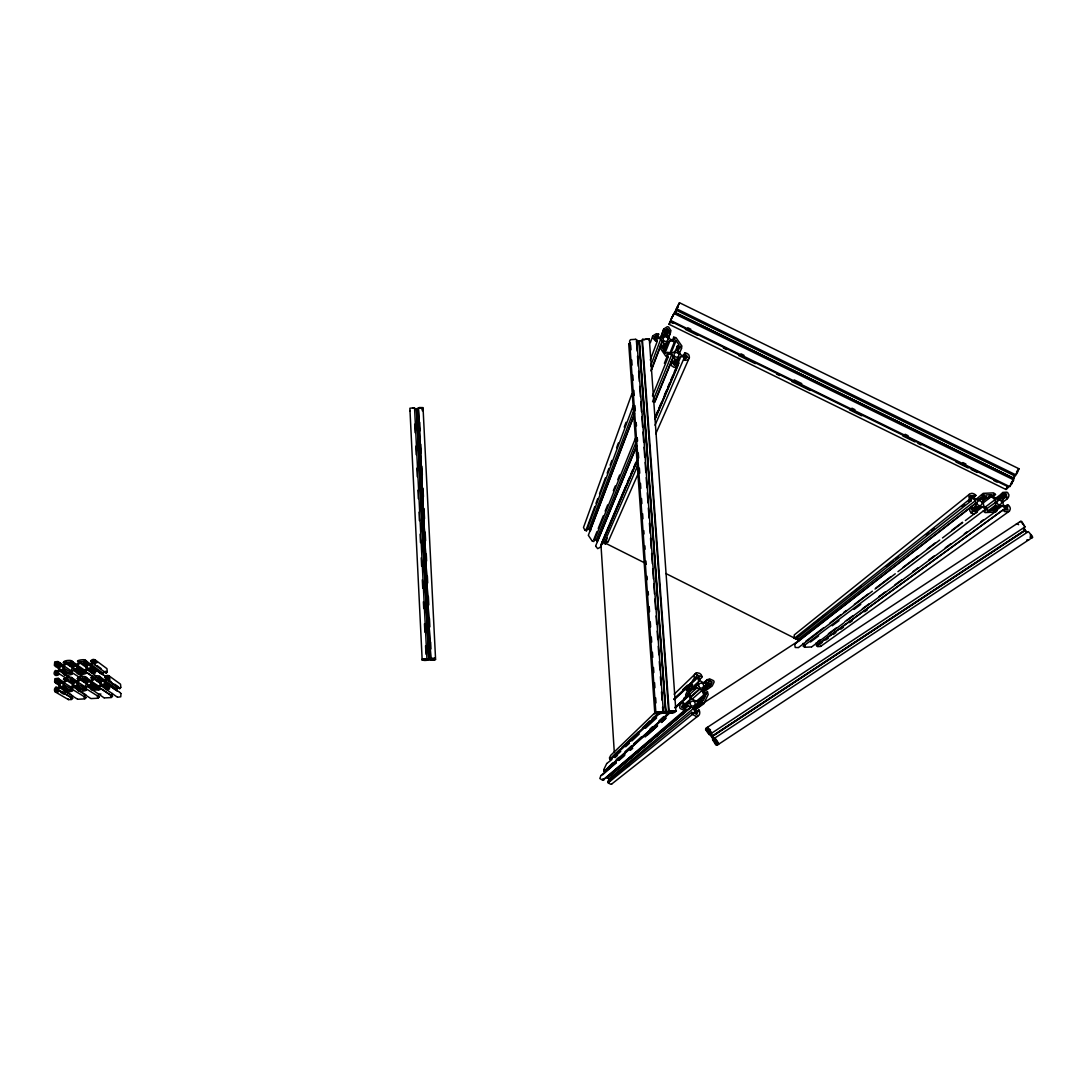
<?xml version="1.0" encoding="UTF-8"?>
<svg xmlns="http://www.w3.org/2000/svg" width="1087" height="1087" viewBox="0 0 1087 1087"><rect width="100%" height="100%" fill="white"/><g stroke="black" fill="none" stroke-linecap="round" stroke-linejoin="round"><path stroke-width="1.5" d="M654.809 713.357L628.721 343.709M631.914 393.671L583.502 527.494L584.942 530.307M675.897 711.346L649.319 338.981L642.39 339.457L644.768 339.796M670.068 322.2L670.883 320.556L1008.315 485.943L1007.663 487.329C1010.299 485.318 1004.755 491.691 1006.29 488.539M1017.405 471.242L1017.432 471.799M673.315 314.659L673.981 313.491L1013.668 479.843L1009.823 486.663M425.669 660.448L422.177 660.176L409.881 408.25L413.291 407.842M1009.782 486.609L1011.712 481.894M652.445 395.94L668.288 356.767L666.847 354.702L668.179 353.873L671.766 354.607L674.878 359.077L674.198 362.528L672.88 363.371C670.638 357.908 670.04 366.55 673.084 366.659A1.467 1.4 16.3 0 0 675.109 367.08L678.179 365.096L678.696 362.868L654.741 419.093M677.473 345.924L676.603 350.327L672.038 353.234L667.445 352.283L665.869 353.289L662.921 349.049L664.497 348.044L665.366 343.641L667.54 342.025L669.932 340.747L674.524 341.685L676.087 340.679L679.049 344.919L677.473 345.924L674.891 352.188M668.057 338.995L670.516 332.69L669.089 330.638L667.771 331.481L667.092 334.918L670.203 339.375L673.791 340.109L675.109 339.266L673.682 337.215L675.992 337.649L681.889 346.006L681.467 348.383L680.041 346.332L678.723 347.174L678.043 350.625L679.429 352.962L681.155 355.096L684.756 355.829L686.074 354.987C681.712 350.911 690.096 353.669 689.158 356.427A1.467 1.4 16.7 0 1 688.778 358.37C688.506 361.142 680.082 360.748 685.381 358.493L684.484 357.202L680.883 356.468L678.764 357.813L675.801 364.267M668.152 338.94L671.005 330.638L668.899 327.377A1.454 1.4 14.7 0 0 666.875 326.97L663.749 329.021L660.91 337.473M650.271 360.014L657.35 341.046L655.923 338.995L657.241 338.152L660.828 338.886L663.94 343.343L663.247 346.794L661.929 347.623L660.502 345.571L660.054 347.881L665.815 356.21L668.288 356.767M663.355 331.236L665.448 329.904L666.345 331.182L665.665 334.619L661.1 337.513L657.513 336.78L656.616 335.503L658.722 334.171L657.486 337.255M588.38 535.198L634.563 413.59M595.649 545.946L636.615 445.887M600.567 546.965L636.099 462.831L600.798 545.565M95.507 663.301L94.324 664.524L94.297 662.744L93.169 662.798L91.376 664.7L91.267 666.63L101.988 674.32M1006.018 489.53L669.076 324.306L669.497 323.179M648.939 340.068L649.319 338.981M677.337 307.077L676.427 308.722L1015.992 474.924L1017.201 472.994L1019.022 468.782L679.47 302.716L679.035 303.884M650.352 342.69L652.662 336.318M654.591 339.226C656.317 331.209 656.901 341.277 654.456 336.875L655.76 336.046M655.447 338.655L656.616 335.503M594.806 506.515L586.559 528.744L588.964 529.247L590.064 530.877L634.169 415.302M595.989 503.335L597.755 498.566M599.521 493.811L605.405 477.927M607.171 473.158L608.937 468.388M610.12 465.222L611.886 460.453M616.601 447.749L618.367 442.98M624.251 427.096L626.017 422.327M656.059 341.332L657.241 338.152M585.186 530.47L586.559 530.755L633.178 405.845M660.706 337.119L663.681 329.184M588.964 529.247L633.286 411.864M650.651 365.857L660.828 338.886M662.445 337.826L665.448 329.904M650.855 370.884L662.268 340.965M663.301 337.283L665.706 330.937M664.198 336.114L666.005 331.358M651.629 369.716L662.54 341.019M664.537 335.924L666.345 331.182M670.475 321.141L670.19 321.901L673.22 323.382M671.521 318.396L672.405 316.575M669.103 324.293L671.209 319.986M672.636 316.697L672.853 315.678M673.967 313.518L671.413 318.708M666.684 334.551L668.505 329.809L667.622 328.532L666.317 329.361L668.505 329.809M674.538 313.613L675.013 312.811M675.584 311.181L676.223 309.51M676.413 308.749L679.457 302.729M675.842 310.964L673.709 314.795M676.793 309.224L677.935 306.765L676.1 310.556L677.052 308.844M678.356 305.175L678.247 305.298M662.105 348.071L663.94 343.343M666.644 336.97L669.089 330.638M663.532 348.356L665.366 343.641M663.26 351.196L664.497 348.044M663.777 351.753L667.54 342.025M664.103 351.549L667.812 342.079M664.972 353.289L669.932 340.747M672.418 340.367L673.763 337.16M596.967 531.625L593.815 539.478L596.233 539.981L597.334 541.625L636.724 445.955M598.23 528.472L603.271 515.89M605.16 511.175L607.687 504.884M613.353 490.726L615.242 485.998M617.769 479.707L619.658 474.992M664.388 363.303L668.179 353.873M592.456 541.217L593.828 541.503L635.501 438.156M669.47 354.213L674.524 341.685M671.005 353.234L676.087 340.679M596.233 539.981L635.922 442.586M652.567 401.742L671.766 354.607M654.537 402.081L673.22 356.685M654.727 402.367L673.492 356.74M677.418 350.299L678.723 347.174M677.432 352.596L680.041 346.332M672.935 363.751L674.878 359.077M678.927 354.579L681.549 348.329M605.636 543.84L607.946 541.34M602.986 539.695L626.098 485.345M627.416 482.248L629.4 477.587M630.718 474.475L632.702 469.829M634.02 466.717L635.99 462.057M655.801 415.479L657.784 410.818M659.102 407.707L661.086 403.046M664.374 395.288L666.358 390.627M667.676 387.529L669.66 382.869M670.978 379.757L672.962 375.097M674.28 371.999L676.263 367.338M677.581 364.227L680.883 356.468M654.687 419.025L678.641 362.786L676.535 364.118L675.638 362.827L676.318 359.376L678.764 357.813M600.54 547.046L637.743 459.883M655.026 419.419L678.274 364.947M683.302 356.033L684.715 352.881M637.593 465.766L603.924 543.554L605.337 543.894M655.04 425.221L684.484 357.202M605.337 542.63L607.361 537.997M685.299 358.941L686.658 355.829L687.555 357.107L686.237 357.949L686.658 355.829M607.959 542.182L638.015 474.027M655.787 433.74L689.267 357.84M669.551 323.056L670.434 321.236L1008.342 486.867M678.967 304.047L678.098 305.868M603.72 769.773L606.723 763.536M609.494 757.802L610.785 755.275L654.646 713.018M1012.445 480.767L1016.535 473.076M1016.671 472.41L1017.323 471.011L1016.576 471.595M1013.668 479.843L1012.119 482.451M684.144 706.047L689.185 701.645L690.313 699.267L689.036 695.694L687.541 694.96L683.791 698.37M692.433 680.516L696.088 677.052L697.569 677.785L698.859 681.345L696.441 686.427L692.881 687.623L691.386 686.889L692.501 684.552L686.223 690.272M686.468 709.743L684.443 710.422L602.864 780.208L686.468 709.743L684.131 708.479L684.837 706.998L688.397 705.803L693.574 708.344L694.865 711.931L694.158 713.412L691.78 712.243L607.728 781.417L608.177 782.844L692.46 714.376L691.726 712.338M699.648 679.185C704.186 677.514 701.156 672.907 697.732 672.894A1.522 1.481 38.9 0 0 695.721 673.56C692.704 674.185 694.661 682.962 696.088 677.052M703.547 682.962L709.417 678.791L713.181 680.476A1.522 1.481 40 0 1 713.914 682.487L712.216 685.951L703.452 692.256M694.851 710.001L701.36 704.648L702.474 702.297L700.979 701.563L697.419 702.759L696.02 705.232L695.001 707.868L696.278 711.455L697.772 712.189C699.172 706.183 701.224 715.205 698.139 715.694A1.522 1.495 43.4 0 1 696.128 716.374L692.473 714.417M709.988 686.753L710.993 684.362L709.512 683.628L705.952 684.824L703.534 689.919L704.824 693.492L706.319 694.226L707.433 691.875L708.208 694.484L703.751 703.832L694.946 710.042M707.311 679.579L709.689 680.747L708.996 682.215L705.436 683.397L702.773 682.323L700.273 680.87L698.995 677.31L699.688 675.842L702.066 676.997M705.545 695.829L703.248 700.68L701.455 699.811L696.903 701.332L694.24 700.245L691.74 698.792L690.096 694.226L688.316 693.343L690.625 688.506L692.405 689.375L696.944 687.854L702.12 690.394L703.765 694.96L705.545 695.829L700.408 700.164M711.455 683.397L712.148 681.943L710.667 681.223L711.455 683.397L703.805 690.055M675.217 707.42L686.427 697.311L687.541 694.96M1014.714 475.929L675.897 310.067L672.106 317.35M675.883 310.406L677.663 306.52M607.701 781.485L609.304 782.205M600.948 775.52L599.834 778.509L602.565 780.194M603.72 770.058L604.25 771.444L612.511 763.074M609.481 758.087L610.024 759.473L615.65 753.291M604.223 779.759L602.674 778.903M671.78 317.635L670.57 320.38L671.114 319.469M676.712 309.51L675.095 312.662M1012.595 479.788L1013.627 477.003M611.927 783.727L610.84 784.27L608.38 783.088M675.013 312.363L676.399 309.781M983.327 502.819L983.64 505.754L987.322 508.879L987.512 510.768L992.825 510.51L992.621 508.607L995.624 505.17L995.529 502.425L995.04 499.694L991.358 496.582L991.167 494.694L985.868 494.952L986.072 496.841L983.069 500.278L983.327 502.819L991.358 496.582M817.546 646.534L816.459 645.515L1002.839 510.116L1005.393 509.885L1005.23 508.308L1002.35 505.863L996.765 506.134L994.428 508.838L994.591 510.414L997.159 510.292L995.692 512.045L985.148 512.616L983.178 510.985L985.746 510.849L985.583 509.273L982.702 506.827L979.89 506.773L977.131 507.113L974.781 509.803L974.944 511.393C980.705 509.885 974.183 515.618 972.172 513.268A1.508 1.427 33.6 0 1 970.542 511.895C967.865 510.333 972.688 503.023 972.023 508.906L973.626 508.825L975.977 506.134L975.406 500.659L972.539 498.226L970.922 498.308L971.18 500.822L795.439 639.305M997.486 501.392L1003.885 495.658L1003.722 494.082L1001.154 494.205L995.774 498.172M1001.154 494.205L1002.69 492.411L1006.48 492.194A1.508 1.413 33.4 0 1 1008.111 493.566C1010.788 495.128 1005.991 502.425 1006.644 496.542L1005.04 496.623L1002.703 499.313L1002.785 502.058L1003.274 504.789L1006.168 507.221L1007.771 507.153C1005.883 501.406 1012.051 507.955 1009.85 509.952A1.508 1.427 34.1 0 1 1008.532 511.474L1004.809 511.651L1002.839 510.116M976.18 499.259L983.191 493.349L993.64 492.873L995.502 494.476L992.798 496.433M981.534 495.169L984.102 495.047L984.265 496.623L981.928 499.313L979.156 499.64L976.343 499.585L973.476 497.153L973.313 495.577C979.21 496.392 971.914 491.623 970.188 493.987A1.508 1.427 32.8 0 0 968.87 495.495L969.278 499.218L971.18 500.822M798.632 647.472L872.358 591.179M811.772 646.819L844.11 622.715M795.752 643.069L794.774 644.115L975.895 503.39M98.197 698.099L99.189 697.052L97.45 697.066L97.436 695.993L99.175 694.145L100.928 694.049M112.45 693.479L110.738 696.4M120.752 687.582L119.692 688.628L108.36 680.598L108.32 678.804L105.398 680.775L105.303 682.718L116.88 690.816L116.839 688.805L118.565 686.957L114.774 684.266M111.485 697.433L112.477 696.387L99.066 687.514L100.86 685.598L102.667 685.517L106.784 688.125M72.612 695.476L70.872 697.324L70.886 698.411L72.625 698.316L71.633 699.444M93.55 679.579C86.607 676.44 97.382 674.932 99.379 676.196M90.914 677.84L92.708 677.758L92.721 678.872L90.928 680.775L87.028 680.978L85.166 679.253L85.153 678.125L86.946 678.043L90.955 680.679M78.672 690.884C79.365 692.283 90.343 690.15 85.329 689.321L87.109 686.291L88.93 686.196L92.925 688.818L91.009 686.101L88.93 686.196M96.729 689.28L91.729 685.34L91.661 681.467L93.958 679.022L93.944 677.69L97.653 677.5L102.844 681.128M103.306 675.272L103.265 673.261L105.004 671.426L106.091 671.372L106.118 673.084L107.178 672.038M84.922 698.778L85.914 697.718L84.175 697.732L84.147 696.658L85.887 694.81L83.101 693.071M104.542 680L100.683 677.35L98.89 677.446L100.765 680.285L102.721 680.326L104.665 680.082L106.431 677.065C102.26 677.649 107.749 674.049 109.108 675.91L120.508 684.185L120.861 687.283M102.667 685.517L104.76 685.408L107.3 687.161M112.477 696.319L100.874 688.547L99.651 689.824L92.422 690.191M54.513 665.475L55.641 666.453L55.614 664.673L56.741 664.619L58.589 666.345L58.644 670.203L55.709 672.16C56.103 667.948 52.719 673.682 54.73 674.878C56.116 676.916 61.742 673.478 57.597 673.913L59.377 670.883L61.198 670.801L66.361 674.144M66.239 663.641L63.943 666.073L63.82 668.016L66.389 673.464L70.084 673.288L72.476 667.581L69.921 662.132L66.225 662.309L66.239 663.641L73.889 668.804M61.198 670.801L63.277 670.693L65.845 672.364M56.932 679.918L55.831 680.707L55.817 679.606L56.932 679.552L63.467 683.587M58.834 688.9C56.048 684.47 52.883 689.647 55.26 691.93L68.413 699.593L71.348 699.566M66.293 680.951C58.97 678.016 69.758 676.182 71.905 677.568M64.758 674.782C65.247 676.182 76.362 674.049 71.321 673.22L73.114 670.203L74.921 670.108L80.452 673.831M82.816 673.301L77.721 669.252L77.666 665.38L79.962 662.961L79.935 661.63L83.645 661.439L87.694 664.334M74.921 670.108L77 670.013L79.759 671.875M57.815 689.579L72.625 698.384L59.622 690.612L57.828 690.707L57.815 689.579L59.608 687.677L61.429 687.582L66.008 690.177M64.187 682.84L66.484 680.408L66.47 679.062L70.179 678.886L72.734 684.348L70.342 690.068L66.633 690.259L66.606 688.927L64.242 686.712L64.187 682.84L72.734 688.153M61.429 687.582L63.522 687.473L66.375 689.212M93.265 662.948C88.047 661.806 92.436 658.138 95.085 659.85L106.947 668.654L107.287 671.752M79.922 680.258C72.788 677.228 83.577 675.557 85.642 676.888M78.481 674.089C78.943 675.475 90.139 673.315 85.058 672.527L86.838 669.51L88.645 669.429L92.64 672.228M88.645 669.429L92.911 672.214M64.921 691.577C65.573 692.949 76.633 690.802 71.579 690.014L73.359 686.984L75.18 686.889L79.609 689.484M77.924 682.147L80.221 679.715L80.207 678.383L83.916 678.193L86.484 683.655L84.093 689.389L80.384 689.566L80.356 688.234L77.992 686.033L77.924 682.147L86.172 687.473M75.18 686.889L77.272 686.794L80.017 688.533M55.6 663.953L56.701 662.785L55.586 662.839L55.6 663.953L59.527 666.521M65.763 664.116C58.97 661.005 69.785 659.605 71.647 660.814M1016.005 524.45L1017.092 523.689M969.319 494.327L794.271 634.917L794.149 638.096M674.144 694.226L696.074 673.098M656.249 713.615L656.82 713.072L654.972 713.317M658.029 711.917L655.977 712.406M616.302 752.788L619.97 749.323M621.737 747.516L635.148 734.812M635.868 734.255L638.314 731.945M642.458 727.869L649.768 720.939M652.214 718.629L654.646 716.319M682.677 689.756L687.555 685.136M657.866 713.534L656.426 713.452M659.592 711.89L657.839 712.094L661.738 712.257L656.534 713.344M712.556 739.581L715.83 744.935L717.053 745.274L1032.541 537.372L1032.324 536.19L1028.343 531.611L714.2 738.44L709.825 731.143L711.537 733.195L710.694 731.415L707.922 727.42L707.039 727.502M609.956 759.446L657.948 714.159M673.954 699.077L694.878 679.334M610.024 759.473L659.265 713.045M660.733 711.781L671.78 711.224M674.035 699.118L694.973 679.389M659.564 713.48L611.764 758.4L610.772 757.911M674.28 699.661L697.569 677.785M612.008 759.433L606.94 763.346M614.481 757.136L620.731 751.402M625.609 746.755L629.4 743.331M631.792 740.994L639.224 734.078M645.406 728.317L656.616 717.977M614.997 757.639L617.457 755.356M688.125 690.802L690.625 688.506M691.468 688.153L698.859 681.345M692.759 688.261L697.732 683.709M692.582 688.615L697.569 684.063M692.854 688.533L697.827 683.981M687.46 693.9L692.405 689.375M616.261 759.664L618.761 757.394M625.011 751.715L631.275 746.049M633.775 743.78L641.276 736.959M650.026 729.01L652.526 726.741M658.776 721.075L663.777 716.523M666.277 714.254L668.777 711.985M604.195 771.417L668.899 712.99M675.122 707.365L686.332 697.256L685.652 694.688L690.082 685.421L692.405 684.497M604.25 771.444L668.994 713.031M689.389 694.675L696.944 687.854M670.163 712.664L605.989 770.37L605.011 769.881M675.19 708.14L689.036 695.694M703.588 682.867L707.365 679.484M670.951 712.868L672.758 712.624M672.853 711.17L674.293 711.265M602.524 774.882L616.288 762.626L601.179 775.33M618.788 760.397L625.039 754.826M632.552 748.128L630.052 750.356L632.634 748.169M645.067 736.986L657.581 725.844L647.648 734.798M666.331 718.045L661.331 722.502L665.176 719.2M618.856 760.424L623.87 755.968M672.568 712.787L674.633 712.325M674.483 711.088L673.858 711.645L675.747 711.387M690.571 696.835L699.349 689.022M690.938 697.012L699.715 689.212M705.898 684.103L709.689 680.747M674.755 712.352L667.282 713.058L669.008 713.154M703.425 687.066L705.952 684.824M682.731 705.952L690.313 699.267M702.311 689.403L704.824 687.188M702.134 689.756L704.661 687.555M691.984 699.254L702.12 690.394M703.18 689.172L709.512 683.628M683.9 706.468L689.185 701.645M703.33 689.824L709.689 684.266M703.357 690.992L710.993 684.362M684.579 709.091L688.397 705.803M696.115 701.468L703.765 694.96M704.838 694.077L707.433 691.875M704.933 694.131L707.528 691.93M690.802 706.985L607.103 777.912L691.074 706.89M607.293 777.844L691.169 707.161M701.169 698.574L706.319 694.226M693.533 707.664L696.128 705.49M695.789 705.911L700.979 701.563M607.361 778.034L608.937 778.822L693.574 708.344M696.781 706.047L700.667 702.827M694.634 708.792L702.474 702.297M626.791 767.354L629.414 765.234M692.242 714.064L694.865 711.931M696.278 711.958L698.995 709.893M969.604 497.737C975.188 491.745 970.637 500.767 970.664 495.699L972.254 495.618M970.664 497.683L973.313 495.577M794.284 638.368L969.441 499.436M975.868 495.346L973.218 497.438L975.868 495.441M813.592 623.938L825.509 614.508M850.673 594.603L861.271 586.219M886.435 566.313L893.066 561.082M895.715 558.99L898.365 556.884M926.178 534.886L928.828 532.793M931.477 530.701L934.127 528.608M961.941 506.61L964.59 504.504M968.558 501.365L972.539 498.226M611.587 784.121L697.786 716.17M975.678 503.199L798.415 640.909L798.266 639.197L975.406 500.659M977.43 500.237L984.102 495.047M1017.853 469.625L1019.022 468.782M980.515 499.11L983.191 497.031M980.27 499.721L984.265 496.623M983.395 498.919L986.072 496.841M971.941 509.246L975.977 506.134M981.778 501.922L991.167 494.694M974.428 509.178L977.131 507.113M987.553 498.743L990.243 496.677M971.153 512.969L973.83 510.917L972.118 509.952L972.281 511.515L973.83 510.917M974.346 511.08L979.89 506.773M974.74 511.067L980.107 506.963M805.766 641.316L823.321 627.973M830.074 622.837L840.876 614.631M843.58 612.579L846.284 610.527M854.382 604.358L867.888 594.1M876 587.931L890.851 576.64M903.012 567.4L917.876 556.109M927.32 548.921L935.431 542.766M951.641 530.442L962.443 522.236M975.949 511.963L982.702 506.827M875.035 589.045L895.267 573.787M897.957 571.653L939.766 540.022M942.456 537.97L962.688 522.616M965.378 520.578L977.512 511.366M817.845 646.629L820.508 646.466L821.147 645.488M984.238 507.86L995.04 499.694M996.969 499.178L1003.722 494.082M999.361 498.104L1004.768 494.028L1006.372 493.946L1006.535 495.509L1004.768 494.028M804.421 647.186L803.334 646.181L985.583 509.273M999.415 498.62L1004.836 494.544M998.477 499.721L1003.885 495.658M985.855 509.327L995.529 502.425M810.481 642.023L818.633 635.922M832.221 625.759L839.015 620.677M853.961 609.481L860.755 604.399M1002.323 498.648L1005.04 496.623M1001.209 500.604L1006.644 496.542M987.512 511.216L995.624 505.17M988.559 511.637L992.621 508.607M994.061 508.145L996.765 506.134M1002.839 502.085L1007.024 499.055M993.912 510.034L999.537 505.808M994.306 510.02L999.755 505.985M817.546 641.71L820.264 639.713M828.416 633.721L836.569 627.729M844.721 621.737L852.874 615.745M862.385 608.747L869.179 603.761M878.69 596.763L885.484 591.776M894.995 584.779L901.789 579.779M912.659 571.789L918.094 567.794M928.964 559.805L934.399 555.81M945.269 547.821L950.717 543.826M964.305 533.839L967.022 531.842M980.61 521.842L983.327 519.844M994.197 511.855L1002.35 505.863M846.841 620.636L997.173 510.387M1004.768 506.637L1007.608 504.626M1005.23 508.308L816.459 645.515L818.185 645.433L822.275 642.471M825.699 640.094L828.43 638.11M833.213 634.55L835.944 632.566M840.754 629.196L843.498 627.213M849.613 622.674L852.344 620.704M864.641 611.791L867.372 609.821M820.726 646.357L1009.252 511.243M1019.851 521.801L1021.848 521.556L1024.987 526.91L710.966 733.643M1022.65 524.029L1021.862 522.602M1024.959 526.923L1023.438 524.804M1020.91 521.081L705.748 728.426L705.599 729.69L709.295 734.73C704.784 726.415 718.521 746.932 712.569 739.581M706.672 730.002L707.596 731.388L710.422 729.526M712.474 735.872L1025.272 529.94L1023.737 527.793M712.556 736.062L1025.326 530.143L1027.038 532.413M712.692 736.212L1025.503 530.266M701.387 704.376L799.271 640.488L665.883 573.528M1030.938 536.271L1030.462 534.627L1030.612 535.823M589.154 528.309L590.581 527.399M586.559 530.755L585.676 529.315M605.921 542.264L606.804 541.693M600.391 547.209L597.673 548.636L595.717 546.245M1028.655 539.872L1026.658 540.076M1031.468 538.065L1032.541 537.372M657.268 341.101L654.945 340.544L652.839 337.554A1.467 1.4 14.2 0 1 653.233 335.611L656.317 333.682L658.654 334.089M718.398 744.418L718.806 743.63L716.129 739.513L714.838 738.087L716.075 740.451L714.2 738.44M415.098 409.228L418.169 409.283M628.884 343.601L630.528 343.084M689.28 701.917L687.881 704.376L684.321 705.572L682.826 704.838C686.481 700.028 678.573 703.9 679.905 706.727A1.522 1.495 42.4 0 0 680.625 708.751L684.443 710.422M419.337 407.571L418.359 407.883L430.765 658.6C436.675 658.301 422.775 659.687 429.311 659.605C433.604 658.858 420.818 659.252 426.878 658.804L425.846 658.708M414.636 408.807L418.359 408.617L430.751 658.98M637.159 351.047L636.438 340.924L641.928 340.666L668.614 711.808M421.96 408.617L422.938 408.318M423.672 659.102L424.406 658.967L422.232 659.361M422.299 660.135L424.501 660.352L423.753 660.257M430.765 658.6L431.784 658.409M425.955 660.42L426.96 660.244C420.737 660.081 437.015 659.279 430.832 660.04L431.852 660.135M434.026 659.741L431.471 659.048L434.352 658.668M642.403 339.416L669.157 711.36L671.386 711.075M659.116 713.317L670.068 712.759M422.299 410.764L423.115 409.867M811.446 646.955L804.747 647.281M84.582 698.9L77.816 699.254M97.952 698.234L91.104 698.574M111.227 697.569L104.311 697.908M659.401 713.629L661.521 713.357L654.469 713.792M419.596 407.53L423.033 407.625L435.588 659.51L432.137 660.135M432.042 658.382C438.02 657.649 433.428 659.102 433.985 658.586M57.937 661.507L54.744 661.874L54.377 665.19M63.195 662.459L64.989 662.377L65.003 663.491L63.195 665.393L59.309 665.584L57.462 663.872L57.434 662.757L59.228 662.662L71.633 671.182M85.37 660.135C84.718 658.804 73.807 660.747 78.699 661.684L76.919 664.7L74.976 664.931L73.033 664.891L71.158 662.065L72.951 661.969L77.123 664.782M90.629 661.086L92.422 661.005L92.436 662.119L90.642 664.008L86.743 664.211L84.895 662.486L84.868 661.372L86.661 661.29L103.265 673.261M94.27 660.91C91.512 660.257 95.085 663.586 94.27 660.91L96.892 662.839M93.373 671.182L90.737 669.32L88.781 669.279M423.319 659.211L426.226 659.306L423.387 660.176M58.168 678.261L54.866 678.723L54.608 681.957M63.426 679.226L65.234 679.13L65.247 680.245L63.44 682.16L61.497 682.391L59.54 682.351L57.665 679.511L59.472 679.416L63.359 681.766M77.177 678.533L78.971 678.437L78.984 679.565L77.191 681.467L73.277 681.658L71.429 679.932L71.416 678.818L73.209 678.736L77.381 681.359M107.178 677.024L108.292 676.97C107.817 679.565 106.091 675.068 109.705 678.845M54.73 682.256L55.858 683.22L55.845 681.44L56.972 681.386L58.82 683.112L58.875 686.984L57.067 688.9L55.94 688.954L55.913 687.174M803.334 646.181L805.046 646.099M798.361 647.607L795.236 647.472L794.679 644.401M105.303 682.718L105.48 684.647L107.341 686.373L108.469 686.318L108.428 684.525L109.57 685.503M64.649 691.468L63.589 690.408L65.397 690.327L65.369 689.199L63.522 687.473M78.4 690.775L77.34 689.729L79.147 689.634L79.12 688.519L77.272 686.794M92.898 688.941L91.104 689.036L92.164 690.082M100.874 688.615L99.08 688.628L99.066 687.514M106.146 689.498L109.447 689.036L109.692 685.802M119.76 692.433L120.861 693.384M117.613 697.243L120.752 696.794L120.983 693.655M635.487 339.334L636.819 339.688L663.355 711.659L655.855 712.365L629.604 341.019L630.46 339.647L635.46 339.321M669.157 711.36L676.318 710.925M674.171 711.374L668.899 712.461L672.88 712.515M412.843 408.168L414.568 408.073L426.933 659.17M418.359 407.897L420.085 408.087M995.502 494.476L992.934 494.612L993.097 496.188L995.977 498.62L1001.548 498.349M425.588 658.708L422.109 659.333M92.11 673.396L95.411 672.935L95.656 669.701M662.01 711.564L663.369 711.645M435.466 659.469L434.392 659.863M413.549 407.856L414.568 408.06M421.987 409.595L422.992 409.799M602.334 541.258L604.739 541.761M410.275 411.253L410.03 410.492M55.26 691.93L58.413 691.889L59.622 690.612M674.782 312.241L1013.655 478.171M687.786 327.744L690.829 329.239M740.981 353.818L744.011 355.3M794.162 379.879L801.758 383.602M851.909 408.182L854.953 409.677M905.104 434.243L908.134 435.738M962.851 462.546L965.895 464.04M685.381 329.347L697.541 335.312M723.385 347.976L726.429 349.47M738.589 355.435L755.316 363.629M776.594 374.064L779.637 375.545M791.798 381.51L810.032 390.45M849.558 409.826L861.719 415.791M902.767 435.914L914.928 441.879M917.971 443.36L921.015 444.855M955.976 461.989L968.137 467.953M971.18 469.448L977.254 472.424M993.98 480.617L997.024 482.112M602.225 541.571L644.659 562.876M60.723 692.419L63.63 694.131M63.589 690.49L77.476 699.145M59.608 687.677L71.158 694.607M55.79 683.234L59.799 685.612M66.606 688.927L69.446 690.653M68.413 699.593L67.897 698.751M55.845 681.44L59.771 683.845M64.242 686.712L71.375 691.074M55.831 680.707L59.771 683.125M57.679 680.625L61.606 683.044M64.065 684.783L71.334 689.022M1017.269 523.73L1018.628 524.681M71.565 688.886L85.9 697.65M57.665 679.511L64.201 683.546M1031.264 538.011L1029.919 537.046M73.359 686.984L80.329 691.332M77.354 689.797L90.764 698.479M66.484 680.408L73.563 684.878M66.47 679.062L73.549 683.56M80.356 688.234L83.088 689.96M57.584 672.799L67.177 678.777M77.992 686.033L83.482 689.525M55.614 670.394L58.318 672.065M71.429 679.932L74.229 681.726M77.816 684.09L84.827 688.356M59.377 670.883L68.467 676.739M63.277 670.693L65.125 672.418L65.152 673.532L63.359 673.695L69.065 677.296M71.416 678.818L77 682.419M82.014 686.019L84.922 687.922M85.316 688.207L99.189 696.984M87.109 686.291L104.053 697.813M55.559 666.453L59.568 669.008M89.066 686.06L93.197 688.805M55.614 664.673L59.54 667.255M63.997 669.932L69.12 673.288M78.971 678.437L84.446 682.052M55.98 663.926L58.589 665.652M80.221 679.715L87.055 684.199M80.207 678.383L87.028 682.881M57.462 663.872L60.057 665.584M63.82 668.016L70.383 672.092M57.434 662.757L62.652 666.209M71.307 672.106L80.071 677.731M91.729 685.34L98.346 689.715M58.182 661.616L64.418 666.046M83.93 679.524L86.634 681.318M91.702 683.261L98.306 687.677M85.166 679.253L87.857 681.046M91.553 683.41L98.319 687.949M73.114 670.203L82.843 676.725M85.153 678.125L89.188 680.842M91.661 681.467L99.596 686.807M64.989 662.377L70.098 665.828M100.86 685.598L117.328 697.147M66.225 662.309L73.862 667.5M69.948 663.464L72.747 665.366M77.721 669.252L83.21 672.989M93.958 679.022L100.534 683.519M77.693 667.173L84.555 671.888M71.171 663.179L75.37 666.046M77.544 667.323L84.555 672.16M96.661 680.462L99.297 682.269M86.851 672.513L93.55 677.052M71.158 662.065L76.742 665.91M85.044 671.413L93.115 676.984M93.944 677.69L100.507 682.215M97.653 677.5L97.667 678.845L100.276 680.639M77.666 665.38L85.9 671.073M105.48 684.647L108.021 686.4M105.439 682.568L116.866 690.544M86.838 669.51L96.213 676.046M98.89 677.446L104.067 681.06M108.428 684.525L119.828 692.433M79.962 662.961L86.783 667.744M105.398 680.775L116.839 688.805M79.935 661.63L86.756 666.44M91.417 666.766L91.444 668.559L95.411 671.372M119.76 688.628L108.428 680.584L109.57 679.253L109.108 675.91M110.983 681.563L104.637 677.16M83.645 661.439L83.658 662.771L86.362 664.687M91.267 666.63L101.852 674.198M84.868 661.372L88.903 664.266M91.417 666.494L106.254 676.875M107.178 677.391L109.705 679.212M94.324 664.524L106.186 673.084M97.123 665.679L101.064 668.546M92.422 661.005L95.045 662.934M95.085 659.85L95.547 663.138M816.188 642.716L818.185 645.433M796.363 637.553L798.266 639.197M803.062 643.368L804.951 645.026M85.615 660.244L86.661 661.29M95.534 669.415L94.474 668.437L94.433 670.217L93.305 670.285L91.444 668.559M99.624 676.304L100.683 677.35M83.658 662.771L86.036 664.972L86.09 668.831L83.794 671.263L83.821 672.595L80.112 672.785L80.098 671.44M90.737 669.32L92.585 671.032L92.612 672.16L90.819 672.242L91.879 673.301M97.667 678.845L100.045 681.046L100.113 684.919L97.816 687.351L97.844 688.696L94.134 688.886L94.107 687.541M104.76 685.408L106.621 687.133L106.648 688.248L104.841 688.343L105.915 689.403M71.891 660.923L72.951 661.969M85.887 676.984L86.946 678.043M77 670.013L78.862 671.725L78.875 672.839L77.082 672.935L78.142 673.981M72.15 677.677L73.209 678.736M63.359 673.695L64.405 674.674M58.413 678.37L59.472 679.416M705.884 728.521L707.229 731.633L706.523 730.111M718.235 744.31L716.917 741.225L717.61 742.747M707.596 731.388L709.458 733.372L710.232 732.842L708.14 728.956M592.211 541.068L588.475 535.524M708.289 728.861L709.431 730.084L707.066 727.665M717.461 742.842L714.648 739.432L713.874 739.948L715.939 743.807M715.789 743.902L714.648 742.679L717.026 745.111M608.937 778.822L609.78 781.213M639.373 340.788L665.964 711.944M639.17 340.856L665.747 711.971M638.993 340.802L665.57 711.958M637.525 356.115L638.246 366.237M638.612 371.306L639.333 381.428M639.686 386.483L640.42 396.606M640.773 401.674L641.493 411.796M641.86 416.851L642.58 426.974M642.947 432.042L643.667 442.164M644.02 447.219L644.74 457.342M645.107 462.41L645.827 472.532M646.194 477.587L646.914 487.71M647.281 492.778L648.001 502.901M648.355 507.955L649.075 518.078M649.442 523.146L650.162 533.269M650.529 538.323L651.249 548.446M651.602 553.514L652.336 563.637M652.689 568.691L653.409 578.814M653.776 583.882L654.496 594.005M654.863 599.059L655.583 609.182M656.059 615.935L656.67 624.373M657.146 631.112L657.744 639.55M658.233 646.303L658.831 654.741M659.306 661.48L659.918 669.918M660.393 676.671L660.991 685.109M661.48 691.848L662.078 700.286M662.567 707.039L662.921 712.094M630.65 344.783L631.017 349.851M631.724 359.987L632.09 365.055M632.811 375.192L633.164 380.26M633.884 390.396L634.237 395.464M634.957 405.6L635.311 410.669M636.153 422.49L636.493 425.859M637.227 437.694L637.566 441.064M638.3 452.899L638.667 457.967M639.373 468.103L639.74 473.171M640.46 483.307L640.814 488.376M641.534 498.512L641.887 503.58M642.607 513.716L642.96 518.784M643.803 530.619L644.047 533.989M644.876 545.823L645.121 549.207M645.95 561.028L646.194 564.411M647.023 576.232L647.268 579.616M648.11 591.437L648.45 594.806M649.184 606.641L649.537 611.709M650.257 621.846L650.61 626.914M651.33 637.05L651.697 642.118M652.404 652.254L652.771 657.322M653.477 667.459L653.844 672.527M654.564 682.663L654.917 687.731M655.638 697.868L655.991 702.936M600.921 544.193L614.304 752.381M419.731 422.299L420.153 430.751M420.818 444.284L421.24 452.735M421.919 466.269L422.327 474.72M423.006 488.24L423.427 496.705M424.012 508.539L424.514 518.689M425.18 532.209L425.601 540.674M426.267 554.193L426.607 560.96M427.368 576.178L427.694 582.945M428.373 596.478L428.781 604.929M429.46 618.462L429.881 626.914M430.629 642.132L430.968 648.898M416.634 408.712L428.971 659.075M416.498 408.753L428.849 659.102M416.362 408.712L428.713 659.089M414.69 424.229L415.112 432.694M415.777 446.213L416.185 454.679M416.851 468.198L417.272 476.663M417.924 490.196L418.346 498.648M419.011 512.181L419.419 520.632M420.085 534.165L420.506 542.617M421.253 557.835L421.661 566.286M422.327 579.819L422.748 588.271M423.4 601.804L423.74 608.571M424.487 623.789L424.895 632.24M425.56 645.773L425.982 654.225M1023.37 528.853A2.487 0.87 54.2 0 1 1025.326 530.918M1025.612 531.448A2.487 0.87 54.2 0 1 1025.788 531.951M636.547 341.821A2.432 0.679 -4.7 0 1 639.672 341.182M590.757 530.279A1.63 1.59 18.3 0 1 590.567 529.912M1013.519 478.389L674.619 312.567L1013.519 478.389M1007.703 486.405L1006.902 487.9L1007.703 486.405M710.64 734.296L713.466 738.508L710.64 734.296M645.963 339.28L647.539 339.198L645.963 339.28M1011.263 484.299L1012.146 483.022L1011.263 484.299M695.367 713.398L696.618 714.621L697.324 713.154L695.367 713.398M682.364 705.803L681.671 707.27L683.152 707.99L682.364 705.803M697.229 674.633L696.536 676.087L698.479 675.842L697.229 674.633M1007.35 508.213L1006.453 509.83L1008.057 509.749L1007.35 508.213M94.066 670.978L93.346 672.119L94.46 672.065L94.066 670.978M108.102 687.066L107.382 688.22L108.496 688.153L108.102 687.066M673.899 363.941L674.361 365.504L675.666 364.675L673.899 363.941M662.988 712.42L667.826 712.23L662.988 712.42M56.103 672.88L55.736 674.008L56.85 673.94L56.103 672.88M56.32 689.661L55.967 690.802L57.081 690.734L56.32 689.661M421.851 407.72L420.778 407.87L421.851 407.72M698.832 686.427A2.541 2.473 40.2 0 0 703.112 687.283A2.541 2.473 40.2 0 0 701.631 683.179A2.541 2.473 40.2 0 0 698.832 686.427M690.15 703.724A2.541 2.487 42.1 0 0 694.09 705.667A2.541 2.487 42.1 0 0 693.723 701.319A2.541 2.487 42.1 0 0 690.15 703.724M674.456 356.128A2.446 2.337 16 0 0 678.655 355.911A2.446 2.337 16 0 0 676.277 352.501A2.446 2.337 16 0 0 674.456 356.128M663.505 340.408A2.432 2.337 14.9 0 0 667.703 340.19A2.432 2.337 14.9 0 0 665.339 336.793A2.432 2.337 14.9 0 0 663.505 340.408M996.861 502.982A2.514 2.364 33.6 0 0 1001.073 503.865A2.514 2.364 33.6 0 0 999.551 499.884A2.514 2.364 33.6 0 0 996.861 502.982M977.213 503.947A2.514 2.378 33.3 0 0 981.439 504.83A2.514 2.378 33.3 0 0 979.917 500.849A2.514 2.378 33.3 0 0 977.213 503.947M75.302 685.924A1.739 1.685 -40.2 0 0 76.756 683.302A1.739 1.685 -40.2 0 0 73.78 683.451A1.739 1.685 -40.2 0 0 75.302 685.924M61.551 686.617A1.739 1.685 -40.4 0 0 63.005 683.981A1.739 1.685 -40.4 0 0 60.03 684.131A1.739 1.685 -40.4 0 0 61.551 686.617M102.789 684.552A1.739 1.685 -39.8 0 0 104.23 681.916A1.739 1.685 -39.8 0 0 101.254 682.065A1.739 1.685 -39.8 0 0 102.789 684.552M89.052 685.245A1.739 1.685 -40 0 0 90.493 682.609A1.739 1.685 -40 0 0 87.517 682.758A1.739 1.685 -40 0 0 89.052 685.245M75.044 669.157A1.739 1.685 -38.9 0 0 76.484 666.521A1.739 1.685 -38.9 0 0 73.522 666.671A1.739 1.685 -38.9 0 0 75.044 669.157M61.32 669.837A1.739 1.671 -39.1 0 0 62.761 667.214A1.739 1.671 -39.1 0 0 59.799 667.364A1.739 1.671 -39.1 0 0 61.32 669.837M88.767 668.464A1.739 1.685 -38.7 0 0 90.207 665.842A1.739 1.685 -38.7 0 0 87.245 665.991A1.739 1.685 -38.7 0 0 88.767 668.464"/></g></svg>
